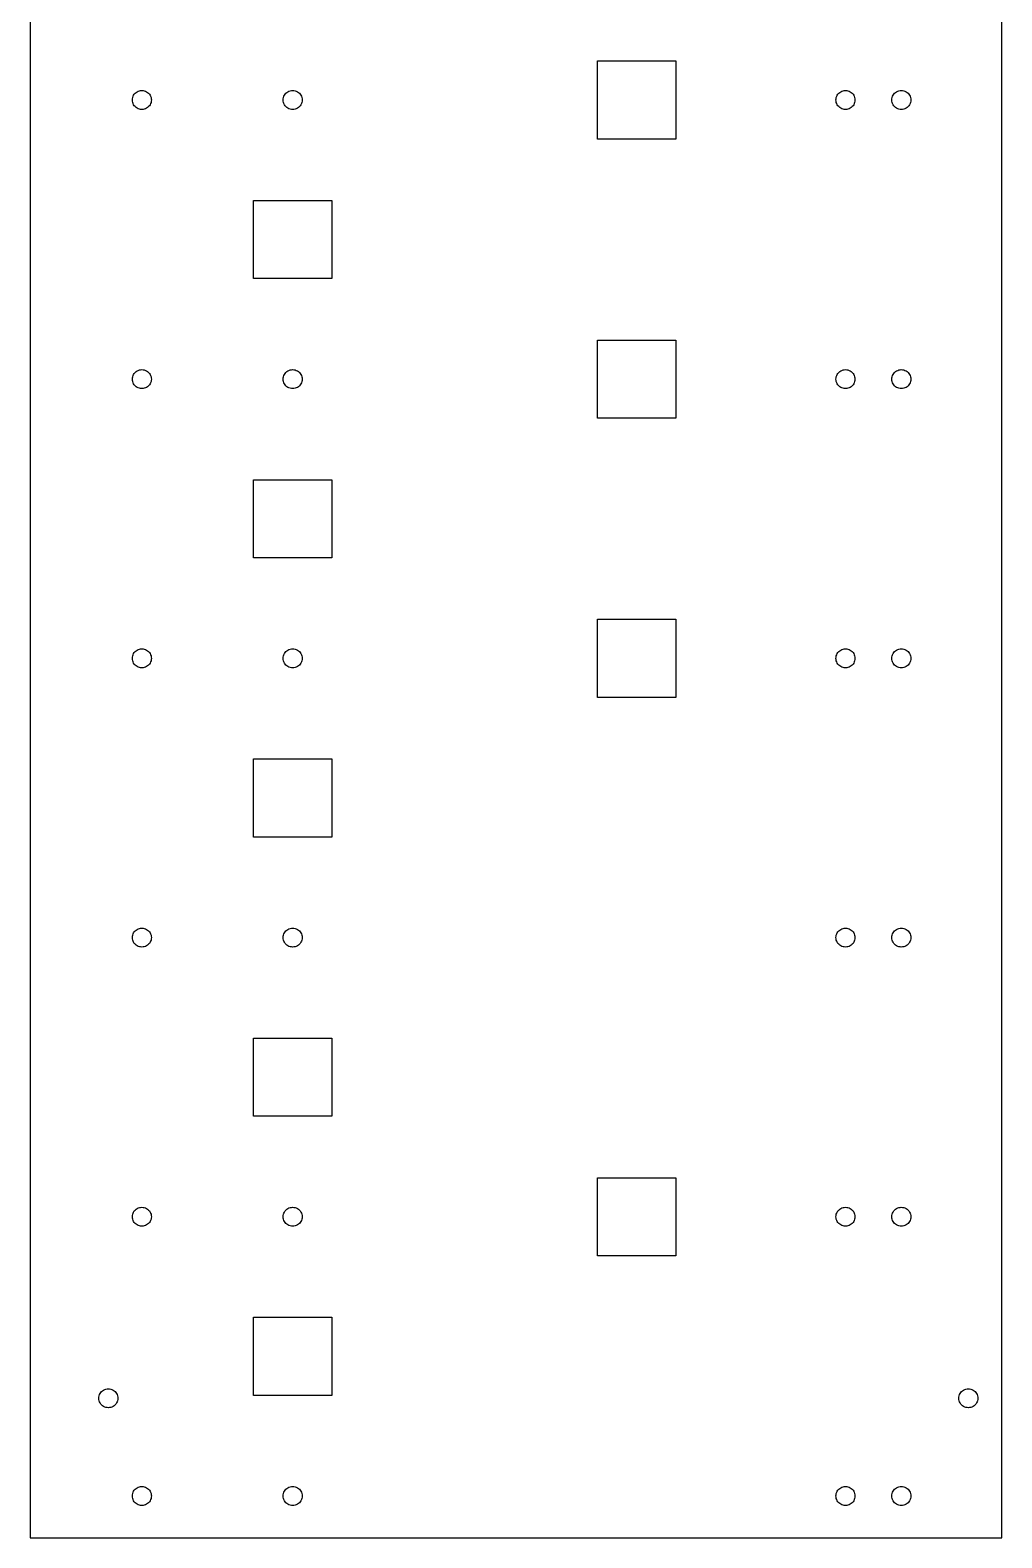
# Model space of a CAD drawing. Header units: metres. Extents: x 0 to 174, y 0 to 565.
# Drawn here: x 0 to 174, y 0 to 270 of the extents above; entities that cross this region are included whole.
import ezdxf

# ---------------------------------------------------------------- set-up
doc = ezdxf.new("R2010")
doc.units = ezdxf.units.M

msp = doc.modelspace()

# ---------------------------------------------------------------- linework, layer by layer
for p, q in [((174, 0), (174, 565)), ((0, 557), (0, 0)), ((101.6, 250.5), (101.6, 264.5)), ((101.6, 264.5), (115.6, 264.5)), ((115.6, 264.5), (115.6, 250.5)), ((18.3, 257.5), (18.3145, 257.722)), ((18.3145, 257.278), (18.3, 257.5)), ((18.3145, 257.722), (18.3579, 257.94)), ((18.3579, 257.06), (18.3145, 257.278)), ((18.3579, 257.94), (18.4294, 258.151)), ((18.4294, 256.849), (18.3579, 257.06)), ((18.4294, 258.151), (18.5278, 258.35)), ((18.5278, 256.65), (18.4294, 256.849)), ((18.5278, 258.35), (18.6513, 258.535)), ((18.6513, 256.465), (18.5278, 256.65)), ((18.6513, 258.535), (18.7979, 258.702)), ((18.7979, 258.702), (18.9651, 258.849)), ((18.9651, 258.849), (19.15, 258.972)), ((19.15, 258.972), (19.3494, 259.071)), ((19.3494, 259.071), (19.56, 259.142)), ((19.56, 259.142), (19.7781, 259.185)), ((19.7781, 259.185), (20, 259.2)), ((20, 259.2), (20.2219, 259.185)), ((20.2219, 259.185), (20.44, 259.142)), ((20.44, 259.142), (20.6506, 259.071)), ((20.6506, 259.071), (20.85, 258.972)), ((20.85, 258.972), (21.0349, 258.849)), ((21.0349, 258.849), (21.2021, 258.702)), ((21.2021, 258.702), (21.3487, 258.535)), ((21.3487, 258.535), (21.4722, 258.35)), ((21.4722, 256.65), (21.3487, 256.465)), ((21.4722, 258.35), (21.5706, 258.151)), ((21.5706, 256.849), (21.4722, 256.65)), ((21.5706, 258.151), (21.6421, 257.94)), ((21.6421, 257.06), (21.5706, 256.849)), ((21.6421, 257.94), (21.6855, 257.722)), ((21.6855, 257.278), (21.6421, 257.06)), ((21.6855, 257.722), (21.7, 257.5)), ((21.7, 257.5), (21.6855, 257.278)), ((45.3, 257.5), (45.3145, 257.722)), ((45.3145, 257.278), (45.3, 257.5)), ((45.3145, 257.722), (45.3579, 257.94)), ((45.3579, 257.06), (45.3145, 257.278)), ((45.3579, 257.94), (45.4294, 258.151)), ((45.4294, 256.849), (45.3579, 257.06)), ((45.4294, 258.151), (45.5278, 258.35)), ((45.5278, 256.65), (45.4294, 256.849)), ((45.5278, 258.35), (45.6513, 258.535)), ((45.6513, 256.465), (45.5278, 256.65)), ((45.6513, 258.535), (45.7979, 258.702)), ((45.7979, 258.702), (45.9651, 258.849)), ((45.9651, 258.849), (46.15, 258.972)), ((46.15, 258.972), (46.3494, 259.071)), ((46.3494, 259.071), (46.56, 259.142)), ((46.56, 259.142), (46.7781, 259.185)), ((46.7781, 259.185), (47, 259.2)), ((47, 259.2), (47.2219, 259.185)), ((47.2219, 259.185), (47.44, 259.142)), ((47.44, 259.142), (47.6506, 259.071)), ((47.6506, 259.071), (47.85, 258.972)), ((47.85, 258.972), (48.0349, 258.849)), ((48.0349, 258.849), (48.2021, 258.702)), ((48.2021, 258.702), (48.3487, 258.535)), ((48.3487, 258.535), (48.4722, 258.35)), ((48.4722, 256.65), (48.3487, 256.465)), ((48.4722, 258.35), (48.5706, 258.151)), ((48.5706, 256.849), (48.4722, 256.65)), ((48.5706, 258.151), (48.6421, 257.94)), ((48.6421, 257.06), (48.5706, 256.849)), ((48.6421, 257.94), (48.6855, 257.722)), ((48.6855, 257.278), (48.6421, 257.06)), ((48.6855, 257.722), (48.7, 257.5)), ((48.7, 257.5), (48.6855, 257.278)), ((144.3, 257.5), (144.315, 257.722)), ((144.315, 257.278), (144.3, 257.5)), ((144.315, 257.722), (144.358, 257.94)), ((144.358, 257.06), (144.315, 257.278)), ((144.358, 257.94), (144.429, 258.151)), ((144.429, 256.849), (144.358, 257.06)), ((144.429, 258.151), (144.528, 258.35)), ((144.528, 256.65), (144.429, 256.849)), ((144.528, 258.35), (144.651, 258.535)), ((144.651, 256.465), (144.528, 256.65)), ((144.651, 258.535), (144.798, 258.702)), ((144.798, 258.702), (144.965, 258.849)), ((144.965, 258.849), (145.15, 258.972)), ((145.15, 258.972), (145.349, 259.071)), ((145.349, 259.071), (145.56, 259.142)), ((145.56, 259.142), (145.778, 259.185)), ((145.778, 259.185), (146, 259.2)), ((146, 259.2), (146.222, 259.185)), ((146.222, 259.185), (146.44, 259.142)), ((146.44, 259.142), (146.651, 259.071)), ((146.651, 259.071), (146.85, 258.972)), ((146.85, 258.972), (147.035, 258.849)), ((147.035, 258.849), (147.202, 258.702)), ((147.202, 258.702), (147.349, 258.535)), ((147.349, 258.535), (147.472, 258.35)), ((147.472, 256.65), (147.349, 256.465)), ((147.472, 258.35), (147.571, 258.151)), ((147.571, 256.849), (147.472, 256.65)), ((147.571, 258.151), (147.642, 257.94)), ((147.642, 257.06), (147.571, 256.849)), ((147.642, 257.94), (147.685, 257.722)), ((147.685, 257.278), (147.642, 257.06)), ((147.685, 257.722), (147.7, 257.5)), ((147.7, 257.5), (147.685, 257.278)), ((154.3, 257.5), (154.315, 257.722)), ((154.315, 257.278), (154.3, 257.5)), ((154.315, 257.722), (154.358, 257.94)), ((154.358, 257.06), (154.315, 257.278)), ((154.358, 257.94), (154.429, 258.151)), ((154.429, 256.849), (154.358, 257.06)), ((154.429, 258.151), (154.528, 258.35)), ((154.528, 256.65), (154.429, 256.849)), ((154.528, 258.35), (154.651, 258.535)), ((154.651, 256.465), (154.528, 256.65)), ((154.651, 258.535), (154.798, 258.702)), ((154.798, 258.702), (154.965, 258.849)), ((154.965, 258.849), (155.15, 258.972)), ((155.15, 258.972), (155.349, 259.071)), ((155.349, 259.071), (155.56, 259.142)), ((155.56, 259.142), (155.778, 259.185)), ((155.778, 259.185), (156, 259.2)), ((156, 259.2), (156.222, 259.185)), ((156.222, 259.185), (156.44, 259.142)), ((156.44, 259.142), (156.651, 259.071)), ((156.651, 259.071), (156.85, 258.972)), ((156.85, 258.972), (157.035, 258.849)), ((157.035, 258.849), (157.202, 258.702)), ((157.202, 258.702), (157.349, 258.535)), ((157.349, 258.535), (157.472, 258.35)), ((157.472, 256.65), (157.349, 256.465)), ((157.472, 258.35), (157.571, 258.151)), ((157.571, 256.849), (157.472, 256.65)), ((157.571, 258.151), (157.642, 257.94)), ((157.642, 257.06), (157.571, 256.849)), ((157.642, 257.94), (157.685, 257.722)), ((157.685, 257.278), (157.642, 257.06)), ((157.685, 257.722), (157.7, 257.5)), ((157.7, 257.5), (157.685, 257.278)), ((18.7979, 256.298), (18.6513, 256.465)), ((18.9651, 256.151), (18.7979, 256.298)), ((19.15, 256.028), (18.9651, 256.151)), ((19.3494, 255.929), (19.15, 256.028)), ((19.56, 255.858), (19.3494, 255.929)), ((19.7781, 255.815), (19.56, 255.858)), ((20, 255.8), (19.7781, 255.815)), ((20.2219, 255.815), (20, 255.8)), ((20.44, 255.858), (20.2219, 255.815)), ((20.6506, 255.929), (20.44, 255.858)), ((20.85, 256.028), (20.6506, 255.929)), ((21.0349, 256.151), (20.85, 256.028)), ((21.2021, 256.298), (21.0349, 256.151)), ((21.3487, 256.465), (21.2021, 256.298)), ((45.7979, 256.298), (45.6513, 256.465)), ((45.9651, 256.151), (45.7979, 256.298)), ((46.15, 256.028), (45.9651, 256.151)), ((46.3494, 255.929), (46.15, 256.028)), ((46.56, 255.858), (46.3494, 255.929)), ((46.7781, 255.815), (46.56, 255.858)), ((47, 255.8), (46.7781, 255.815)), ((47.2219, 255.815), (47, 255.8)), ((47.44, 255.858), (47.2219, 255.815)), ((47.6506, 255.929), (47.44, 255.858)), ((47.85, 256.028), (47.6506, 255.929)), ((48.0349, 256.151), (47.85, 256.028)), ((48.2021, 256.298), (48.0349, 256.151)), ((48.3487, 256.465), (48.2021, 256.298)), ((144.798, 256.298), (144.651, 256.465)), ((144.965, 256.151), (144.798, 256.298)), ((145.15, 256.028), (144.965, 256.151)), ((145.349, 255.929), (145.15, 256.028)), ((145.56, 255.858), (145.349, 255.929)), ((145.778, 255.815), (145.56, 255.858)), ((146, 255.8), (145.778, 255.815)), ((146.222, 255.815), (146, 255.8)), ((146.44, 255.858), (146.222, 255.815)), ((146.651, 255.929), (146.44, 255.858)), ((146.85, 256.028), (146.651, 255.929)), ((147.035, 256.151), (146.85, 256.028)), ((147.202, 256.298), (147.035, 256.151)), ((147.349, 256.465), (147.202, 256.298)), ((154.798, 256.298), (154.651, 256.465)), ((154.965, 256.151), (154.798, 256.298)), ((155.15, 256.028), (154.965, 256.151)), ((155.349, 255.929), (155.15, 256.028)), ((155.56, 255.858), (155.349, 255.929)), ((155.778, 255.815), (155.56, 255.858)), ((156, 255.8), (155.778, 255.815)), ((156.222, 255.815), (156, 255.8)), ((156.44, 255.858), (156.222, 255.815)), ((156.651, 255.929), (156.44, 255.858)), ((156.85, 256.028), (156.651, 255.929)), ((157.035, 256.151), (156.85, 256.028)), ((157.202, 256.298), (157.035, 256.151)), ((157.349, 256.465), (157.202, 256.298)), ((115.6, 250.5), (101.6, 250.5)), ((40, 225.5), (40, 239.5)), ((40, 239.5), (54, 239.5)), ((54, 239.5), (54, 225.5)), ((54, 225.5), (40, 225.5)), ((101.6, 200.5), (101.6, 214.5)), ((101.6, 214.5), (115.6, 214.5)), ((115.6, 214.5), (115.6, 200.5)), ((18.3145, 207.722), (18.3579, 207.94)), ((18.3579, 207.94), (18.4294, 208.151)), ((18.4294, 208.151), (18.5278, 208.35)), ((18.5278, 208.35), (18.6513, 208.535)), ((18.6513, 208.535), (18.7979, 208.702)), ((18.7979, 208.702), (18.9651, 208.849)), ((18.9651, 208.849), (19.15, 208.972)), ((19.15, 208.972), (19.3494, 209.071)), ((19.3494, 209.071), (19.56, 209.142)), ((19.56, 209.142), (19.7781, 209.185)), ((19.7781, 209.185), (20, 209.2)), ((20, 209.2), (20.2219, 209.185)), ((20.2219, 209.185), (20.44, 209.142)), ((20.44, 209.142), (20.6506, 209.071)), ((20.6506, 209.071), (20.85, 208.972)), ((20.85, 208.972), (21.0349, 208.849)), ((21.0349, 208.849), (21.2021, 208.702)), ((21.2021, 208.702), (21.3487, 208.535)), ((21.3487, 208.535), (21.4722, 208.35)), ((21.4722, 208.35), (21.5706, 208.151)), ((21.5706, 208.151), (21.6421, 207.94)), ((21.6421, 207.94), (21.6855, 207.722)), ((45.3145, 207.722), (45.3579, 207.94)), ((45.3579, 207.94), (45.4294, 208.151)), ((45.4294, 208.151), (45.5278, 208.35)), ((45.5278, 208.35), (45.6513, 208.535)), ((45.6513, 208.535), (45.7979, 208.702)), ((45.7979, 208.702), (45.9651, 208.849)), ((45.9651, 208.849), (46.15, 208.972)), ((46.15, 208.972), (46.3494, 209.071)), ((46.3494, 209.071), (46.56, 209.142)), ((46.56, 209.142), (46.7781, 209.185)), ((46.7781, 209.185), (47, 209.2)), ((47, 209.2), (47.2219, 209.185)), ((47.2219, 209.185), (47.44, 209.142)), ((47.44, 209.142), (47.6506, 209.071)), ((47.6506, 209.071), (47.85, 208.972)), ((47.85, 208.972), (48.0349, 208.849)), ((48.0349, 208.849), (48.2021, 208.702)), ((48.2021, 208.702), (48.3487, 208.535)), ((48.3487, 208.535), (48.4722, 208.35)), ((48.4722, 208.35), (48.5706, 208.151)), ((48.5706, 208.151), (48.6421, 207.94)), ((48.6421, 207.94), (48.6855, 207.722)), ((144.315, 207.722), (144.358, 207.94)), ((144.358, 207.94), (144.429, 208.151)), ((144.429, 208.151), (144.528, 208.35)), ((144.528, 208.35), (144.651, 208.535)), ((144.651, 208.535), (144.798, 208.702)), ((144.798, 208.702), (144.965, 208.849)), ((144.965, 208.849), (145.15, 208.972)), ((145.15, 208.972), (145.349, 209.071)), ((145.349, 209.071), (145.56, 209.142)), ((145.56, 209.142), (145.778, 209.185)), ((145.778, 209.185), (146, 209.2)), ((146, 209.2), (146.222, 209.185)), ((146.222, 209.185), (146.44, 209.142)), ((146.44, 209.142), (146.651, 209.071)), ((146.651, 209.071), (146.85, 208.972)), ((146.85, 208.972), (147.035, 208.849)), ((147.035, 208.849), (147.202, 208.702)), ((147.202, 208.702), (147.349, 208.535)), ((147.349, 208.535), (147.472, 208.35)), ((147.472, 208.35), (147.571, 208.151)), ((147.571, 208.151), (147.642, 207.94)), ((147.642, 207.94), (147.685, 207.722)), ((154.315, 207.722), (154.358, 207.94)), ((154.358, 207.94), (154.429, 208.151)), ((154.429, 208.151), (154.528, 208.35)), ((154.528, 208.35), (154.651, 208.535)), ((154.651, 208.535), (154.798, 208.702)), ((154.798, 208.702), (154.965, 208.849)), ((154.965, 208.849), (155.15, 208.972)), ((155.15, 208.972), (155.349, 209.071)), ((155.349, 209.071), (155.56, 209.142)), ((155.56, 209.142), (155.778, 209.185)), ((155.778, 209.185), (156, 209.2)), ((156, 209.2), (156.222, 209.185)), ((156.222, 209.185), (156.44, 209.142)), ((156.44, 209.142), (156.651, 209.071)), ((156.651, 209.071), (156.85, 208.972)), ((156.85, 208.972), (157.035, 208.849)), ((157.035, 208.849), (157.202, 208.702)), ((157.202, 208.702), (157.349, 208.535)), ((157.349, 208.535), (157.472, 208.35)), ((157.472, 208.35), (157.571, 208.151)), ((157.571, 208.151), (157.642, 207.94)), ((157.642, 207.94), (157.685, 207.722)), ((18.3, 207.5), (18.3145, 207.722)), ((18.3145, 207.278), (18.3, 207.5)), ((18.3579, 207.06), (18.3145, 207.278)), ((18.4294, 206.849), (18.3579, 207.06)), ((18.5278, 206.65), (18.4294, 206.849)), ((18.6513, 206.465), (18.5278, 206.65)), ((18.7979, 206.298), (18.6513, 206.465)), ((18.9651, 206.151), (18.7979, 206.298)), ((19.15, 206.028), (18.9651, 206.151)), ((19.3494, 205.929), (19.15, 206.028)), ((19.56, 205.858), (19.3494, 205.929)), ((19.7781, 205.815), (19.56, 205.858)), ((20, 205.8), (19.7781, 205.815)), ((20.2219, 205.815), (20, 205.8)), ((20.44, 205.858), (20.2219, 205.815)), ((20.6506, 205.929), (20.44, 205.858)), ((20.85, 206.028), (20.6506, 205.929)), ((21.0349, 206.151), (20.85, 206.028)), ((21.2021, 206.298), (21.0349, 206.151)), ((21.3487, 206.465), (21.2021, 206.298)), ((21.4722, 206.65), (21.3487, 206.465)), ((21.5706, 206.849), (21.4722, 206.65)), ((21.6421, 207.06), (21.5706, 206.849)), ((21.6855, 207.278), (21.6421, 207.06)), ((21.6855, 207.722), (21.7, 207.5)), ((21.7, 207.5), (21.6855, 207.278)), ((45.3, 207.5), (45.3145, 207.722)), ((45.3145, 207.278), (45.3, 207.5)), ((45.3579, 207.06), (45.3145, 207.278)), ((45.4294, 206.849), (45.3579, 207.06)), ((45.5278, 206.65), (45.4294, 206.849)), ((45.6513, 206.465), (45.5278, 206.65)), ((45.7979, 206.298), (45.6513, 206.465)), ((45.9651, 206.151), (45.7979, 206.298)), ((46.15, 206.028), (45.9651, 206.151)), ((46.3494, 205.929), (46.15, 206.028)), ((46.56, 205.858), (46.3494, 205.929)), ((46.7781, 205.815), (46.56, 205.858)), ((47, 205.8), (46.7781, 205.815)), ((47.2219, 205.815), (47, 205.8)), ((47.44, 205.858), (47.2219, 205.815)), ((47.6506, 205.929), (47.44, 205.858)), ((47.85, 206.028), (47.6506, 205.929)), ((48.0349, 206.151), (47.85, 206.028)), ((48.2021, 206.298), (48.0349, 206.151)), ((48.3487, 206.465), (48.2021, 206.298)), ((48.4722, 206.65), (48.3487, 206.465)), ((48.5706, 206.849), (48.4722, 206.65)), ((48.6421, 207.06), (48.5706, 206.849)), ((48.6855, 207.278), (48.6421, 207.06)), ((48.6855, 207.722), (48.7, 207.5)), ((48.7, 207.5), (48.6855, 207.278)), ((144.3, 207.5), (144.315, 207.722)), ((144.315, 207.278), (144.3, 207.5)), ((144.358, 207.06), (144.315, 207.278)), ((144.429, 206.849), (144.358, 207.06)), ((144.528, 206.65), (144.429, 206.849)), ((144.651, 206.465), (144.528, 206.65)), ((144.798, 206.298), (144.651, 206.465)), ((144.965, 206.151), (144.798, 206.298)), ((145.15, 206.028), (144.965, 206.151)), ((145.349, 205.929), (145.15, 206.028)), ((145.56, 205.858), (145.349, 205.929)), ((145.778, 205.815), (145.56, 205.858)), ((146, 205.8), (145.778, 205.815)), ((146.222, 205.815), (146, 205.8)), ((146.44, 205.858), (146.222, 205.815)), ((146.651, 205.929), (146.44, 205.858)), ((146.85, 206.028), (146.651, 205.929)), ((147.035, 206.151), (146.85, 206.028)), ((147.202, 206.298), (147.035, 206.151)), ((147.349, 206.465), (147.202, 206.298)), ((147.472, 206.65), (147.349, 206.465)), ((147.571, 206.849), (147.472, 206.65)), ((147.642, 207.06), (147.571, 206.849)), ((147.685, 207.278), (147.642, 207.06)), ((147.685, 207.722), (147.7, 207.5)), ((147.7, 207.5), (147.685, 207.278)), ((154.3, 207.5), (154.315, 207.722)), ((154.315, 207.278), (154.3, 207.5)), ((154.358, 207.06), (154.315, 207.278)), ((154.429, 206.849), (154.358, 207.06)), ((154.528, 206.65), (154.429, 206.849)), ((154.651, 206.465), (154.528, 206.65)), ((154.798, 206.298), (154.651, 206.465)), ((154.965, 206.151), (154.798, 206.298)), ((155.15, 206.028), (154.965, 206.151)), ((155.349, 205.929), (155.15, 206.028)), ((155.56, 205.858), (155.349, 205.929)), ((155.778, 205.815), (155.56, 205.858)), ((156, 205.8), (155.778, 205.815)), ((156.222, 205.815), (156, 205.8)), ((156.44, 205.858), (156.222, 205.815)), ((156.651, 205.929), (156.44, 205.858)), ((156.85, 206.028), (156.651, 205.929)), ((157.035, 206.151), (156.85, 206.028)), ((157.202, 206.298), (157.035, 206.151)), ((157.349, 206.465), (157.202, 206.298)), ((157.472, 206.65), (157.349, 206.465)), ((157.571, 206.849), (157.472, 206.65)), ((157.642, 207.06), (157.571, 206.849)), ((157.685, 207.278), (157.642, 207.06)), ((157.685, 207.722), (157.7, 207.5)), ((157.7, 207.5), (157.685, 207.278)), ((115.6, 200.5), (101.6, 200.5)), ((40, 175.5), (40, 189.5)), ((40, 189.5), (54, 189.5)), ((54, 189.5), (54, 175.5)), ((54, 175.5), (40, 175.5)), ((101.6, 150.5), (101.6, 164.5)), ((101.6, 164.5), (115.6, 164.5)), ((115.6, 164.5), (115.6, 150.5)), ((18.3, 157.5), (18.3145, 157.722)), ((18.3145, 157.278), (18.3, 157.5)), ((18.3145, 157.722), (18.3579, 157.94)), ((18.3579, 157.06), (18.3145, 157.278)), ((18.3579, 157.94), (18.4294, 158.151)), ((18.4294, 156.849), (18.3579, 157.06)), ((18.4294, 158.151), (18.5278, 158.35)), ((18.5278, 156.65), (18.4294, 156.849)), ((18.5278, 158.35), (18.6513, 158.535)), ((18.6513, 156.465), (18.5278, 156.65)), ((18.6513, 158.535), (18.7979, 158.702)), ((18.7979, 158.702), (18.9651, 158.849)), ((18.9651, 158.849), (19.15, 158.972)), ((19.15, 158.972), (19.3494, 159.071)), ((19.3494, 159.071), (19.56, 159.142)), ((19.56, 159.142), (19.7781, 159.185)), ((19.7781, 159.185), (20, 159.2)), ((20, 159.2), (20.2219, 159.185)), ((20.2219, 159.185), (20.44, 159.142)), ((20.44, 159.142), (20.6506, 159.071)), ((20.6506, 159.071), (20.85, 158.972)), ((20.85, 158.972), (21.0349, 158.849)), ((21.0349, 158.849), (21.2021, 158.702)), ((21.2021, 158.702), (21.3487, 158.535)), ((21.3487, 158.535), (21.4722, 158.35)), ((21.4722, 156.65), (21.3487, 156.465)), ((21.4722, 158.35), (21.5706, 158.151)), ((21.5706, 156.849), (21.4722, 156.65)), ((21.5706, 158.151), (21.6421, 157.94)), ((21.6421, 157.06), (21.5706, 156.849)), ((21.6421, 157.94), (21.6855, 157.722)), ((21.6855, 157.278), (21.6421, 157.06)), ((21.6855, 157.722), (21.7, 157.5)), ((21.7, 157.5), (21.6855, 157.278)), ((45.3, 157.5), (45.3145, 157.722)), ((45.3145, 157.278), (45.3, 157.5)), ((45.3145, 157.722), (45.3579, 157.94)), ((45.3579, 157.06), (45.3145, 157.278)), ((45.3579, 157.94), (45.4294, 158.151)), ((45.4294, 156.849), (45.3579, 157.06)), ((45.4294, 158.151), (45.5278, 158.35)), ((45.5278, 156.65), (45.4294, 156.849)), ((45.5278, 158.35), (45.6513, 158.535)), ((45.6513, 156.465), (45.5278, 156.65)), ((45.6513, 158.535), (45.7979, 158.702)), ((45.7979, 158.702), (45.9651, 158.849)), ((45.9651, 158.849), (46.15, 158.972)), ((46.15, 158.972), (46.3494, 159.071)), ((46.3494, 159.071), (46.56, 159.142)), ((46.56, 159.142), (46.7781, 159.185)), ((46.7781, 159.185), (47, 159.2)), ((47, 159.2), (47.2219, 159.185)), ((47.2219, 159.185), (47.44, 159.142)), ((47.44, 159.142), (47.6506, 159.071)), ((47.6506, 159.071), (47.85, 158.972)), ((47.85, 158.972), (48.0349, 158.849)), ((48.0349, 158.849), (48.2021, 158.702)), ((48.2021, 158.702), (48.3487, 158.535)), ((48.3487, 158.535), (48.4722, 158.35)), ((48.4722, 156.65), (48.3487, 156.465)), ((48.4722, 158.35), (48.5706, 158.151)), ((48.5706, 156.849), (48.4722, 156.65)), ((48.5706, 158.151), (48.6421, 157.94)), ((48.6421, 157.06), (48.5706, 156.849)), ((48.6421, 157.94), (48.6855, 157.722)), ((48.6855, 157.278), (48.6421, 157.06)), ((48.6855, 157.722), (48.7, 157.5)), ((48.7, 157.5), (48.6855, 157.278)), ((144.3, 157.5), (144.315, 157.722)), ((144.315, 157.278), (144.3, 157.5)), ((144.315, 157.722), (144.358, 157.94)), ((144.358, 157.06), (144.315, 157.278)), ((144.358, 157.94), (144.429, 158.151)), ((144.429, 156.849), (144.358, 157.06)), ((144.429, 158.151), (144.528, 158.35)), ((144.528, 156.65), (144.429, 156.849)), ((144.528, 158.35), (144.651, 158.535)), ((144.651, 156.465), (144.528, 156.65)), ((144.651, 158.535), (144.798, 158.702)), ((144.798, 158.702), (144.965, 158.849)), ((144.965, 158.849), (145.15, 158.972)), ((145.15, 158.972), (145.349, 159.071)), ((145.349, 159.071), (145.56, 159.142)), ((145.56, 159.142), (145.778, 159.185)), ((145.778, 159.185), (146, 159.2)), ((146, 159.2), (146.222, 159.185)), ((146.222, 159.185), (146.44, 159.142)), ((146.44, 159.142), (146.651, 159.071)), ((146.651, 159.071), (146.85, 158.972)), ((146.85, 158.972), (147.035, 158.849)), ((147.035, 158.849), (147.202, 158.702)), ((147.202, 158.702), (147.349, 158.535)), ((147.349, 158.535), (147.472, 158.35)), ((147.472, 156.65), (147.349, 156.465)), ((147.472, 158.35), (147.571, 158.151)), ((147.571, 156.849), (147.472, 156.65)), ((147.571, 158.151), (147.642, 157.94)), ((147.642, 157.06), (147.571, 156.849)), ((147.642, 157.94), (147.685, 157.722)), ((147.685, 157.278), (147.642, 157.06)), ((147.685, 157.722), (147.7, 157.5)), ((147.7, 157.5), (147.685, 157.278)), ((154.3, 157.5), (154.315, 157.722)), ((154.315, 157.278), (154.3, 157.5)), ((154.315, 157.722), (154.358, 157.94)), ((154.358, 157.06), (154.315, 157.278)), ((154.358, 157.94), (154.429, 158.151)), ((154.429, 156.849), (154.358, 157.06)), ((154.429, 158.151), (154.528, 158.35)), ((154.528, 156.65), (154.429, 156.849)), ((154.528, 158.35), (154.651, 158.535)), ((154.651, 156.465), (154.528, 156.65)), ((154.651, 158.535), (154.798, 158.702)), ((154.798, 158.702), (154.965, 158.849)), ((154.965, 158.849), (155.15, 158.972)), ((155.15, 158.972), (155.349, 159.071)), ((155.349, 159.071), (155.56, 159.142)), ((155.56, 159.142), (155.778, 159.185)), ((155.778, 159.185), (156, 159.2)), ((156, 159.2), (156.222, 159.185)), ((156.222, 159.185), (156.44, 159.142)), ((156.44, 159.142), (156.651, 159.071)), ((156.651, 159.071), (156.85, 158.972)), ((156.85, 158.972), (157.035, 158.849)), ((157.035, 158.849), (157.202, 158.702)), ((157.202, 158.702), (157.349, 158.535)), ((157.349, 158.535), (157.472, 158.35)), ((157.472, 156.65), (157.349, 156.465)), ((157.472, 158.35), (157.571, 158.151)), ((157.571, 156.849), (157.472, 156.65)), ((157.571, 158.151), (157.642, 157.94)), ((157.642, 157.06), (157.571, 156.849)), ((157.642, 157.94), (157.685, 157.722)), ((157.685, 157.278), (157.642, 157.06)), ((157.685, 157.722), (157.7, 157.5)), ((157.7, 157.5), (157.685, 157.278)), ((18.7979, 156.298), (18.6513, 156.465)), ((18.9651, 156.151), (18.7979, 156.298)), ((19.15, 156.028), (18.9651, 156.151)), ((19.3494, 155.929), (19.15, 156.028)), ((19.56, 155.858), (19.3494, 155.929)), ((19.7781, 155.815), (19.56, 155.858)), ((20, 155.8), (19.7781, 155.815)), ((20.2219, 155.815), (20, 155.8)), ((20.44, 155.858), (20.2219, 155.815)), ((20.6506, 155.929), (20.44, 155.858)), ((20.85, 156.028), (20.6506, 155.929)), ((21.0349, 156.151), (20.85, 156.028)), ((21.2021, 156.298), (21.0349, 156.151)), ((21.3487, 156.465), (21.2021, 156.298)), ((45.7979, 156.298), (45.6513, 156.465)), ((45.9651, 156.151), (45.7979, 156.298)), ((46.15, 156.028), (45.9651, 156.151)), ((46.3494, 155.929), (46.15, 156.028)), ((46.56, 155.858), (46.3494, 155.929)), ((46.7781, 155.815), (46.56, 155.858)), ((47, 155.8), (46.7781, 155.815)), ((47.2219, 155.815), (47, 155.8)), ((47.44, 155.858), (47.2219, 155.815)), ((47.6506, 155.929), (47.44, 155.858)), ((47.85, 156.028), (47.6506, 155.929)), ((48.0349, 156.151), (47.85, 156.028)), ((48.2021, 156.298), (48.0349, 156.151)), ((48.3487, 156.465), (48.2021, 156.298)), ((144.798, 156.298), (144.651, 156.465)), ((144.965, 156.151), (144.798, 156.298)), ((145.15, 156.028), (144.965, 156.151)), ((145.349, 155.929), (145.15, 156.028)), ((145.56, 155.858), (145.349, 155.929)), ((145.778, 155.815), (145.56, 155.858)), ((146, 155.8), (145.778, 155.815)), ((146.222, 155.815), (146, 155.8)), ((146.44, 155.858), (146.222, 155.815)), ((146.651, 155.929), (146.44, 155.858)), ((146.85, 156.028), (146.651, 155.929)), ((147.035, 156.151), (146.85, 156.028)), ((147.202, 156.298), (147.035, 156.151)), ((147.349, 156.465), (147.202, 156.298)), ((154.798, 156.298), (154.651, 156.465)), ((154.965, 156.151), (154.798, 156.298)), ((155.15, 156.028), (154.965, 156.151)), ((155.349, 155.929), (155.15, 156.028)), ((155.56, 155.858), (155.349, 155.929)), ((155.778, 155.815), (155.56, 155.858)), ((156, 155.8), (155.778, 155.815)), ((156.222, 155.815), (156, 155.8)), ((156.44, 155.858), (156.222, 155.815)), ((156.651, 155.929), (156.44, 155.858)), ((156.85, 156.028), (156.651, 155.929)), ((157.035, 156.151), (156.85, 156.028)), ((157.202, 156.298), (157.035, 156.151)), ((157.349, 156.465), (157.202, 156.298)), ((115.6, 150.5), (101.6, 150.5)), ((40, 125.5), (40, 139.5)), ((40, 139.5), (54, 139.5)), ((54, 139.5), (54, 125.5)), ((54, 125.5), (40, 125.5)), ((18.3579, 107.94), (18.4294, 108.151)), ((18.4294, 108.151), (18.5278, 108.35)), ((18.5278, 108.35), (18.6513, 108.535)), ((18.6513, 108.535), (18.7979, 108.702)), ((18.7979, 108.702), (18.9651, 108.849)), ((18.9651, 108.849), (19.15, 108.972)), ((19.15, 108.972), (19.3494, 109.071)), ((19.3494, 109.071), (19.56, 109.142)), ((19.56, 109.142), (19.7781, 109.185)), ((19.7781, 109.185), (20, 109.2)), ((20, 109.2), (20.2219, 109.185)), ((20.2219, 109.185), (20.44, 109.142)), ((20.44, 109.142), (20.6506, 109.071)), ((20.6506, 109.071), (20.85, 108.972)), ((20.85, 108.972), (21.0349, 108.849)), ((21.0349, 108.849), (21.2021, 108.702)), ((21.2021, 108.702), (21.3487, 108.535)), ((21.3487, 108.535), (21.4722, 108.35)), ((21.4722, 108.35), (21.5706, 108.151)), ((21.5706, 108.151), (21.6421, 107.94)), ((45.3579, 107.94), (45.4294, 108.151)), ((45.4294, 108.151), (45.5278, 108.35)), ((45.5278, 108.35), (45.6513, 108.535)), ((45.6513, 108.535), (45.7979, 108.702)), ((45.7979, 108.702), (45.9651, 108.849)), ((45.9651, 108.849), (46.15, 108.972)), ((46.15, 108.972), (46.3494, 109.071)), ((46.3494, 109.071), (46.56, 109.142)), ((46.56, 109.142), (46.7781, 109.185)), ((46.7781, 109.185), (47, 109.2)), ((47, 109.2), (47.2219, 109.185)), ((47.2219, 109.185), (47.44, 109.142)), ((47.44, 109.142), (47.6506, 109.071)), ((47.6506, 109.071), (47.85, 108.972)), ((47.85, 108.972), (48.0349, 108.849)), ((48.0349, 108.849), (48.2021, 108.702)), ((48.2021, 108.702), (48.3487, 108.535)), ((48.3487, 108.535), (48.4722, 108.35)), ((48.4722, 108.35), (48.5706, 108.151)), ((48.5706, 108.151), (48.6421, 107.94)), ((144.358, 107.94), (144.429, 108.151)), ((144.429, 108.151), (144.528, 108.35)), ((144.528, 108.35), (144.651, 108.535)), ((144.651, 108.535), (144.798, 108.702)), ((144.798, 108.702), (144.965, 108.849)), ((144.965, 108.849), (145.15, 108.972)), ((145.15, 108.972), (145.349, 109.071)), ((145.349, 109.071), (145.56, 109.142)), ((145.56, 109.142), (145.778, 109.185)), ((145.778, 109.185), (146, 109.2)), ((146, 109.2), (146.222, 109.185)), ((146.222, 109.185), (146.44, 109.142)), ((146.44, 109.142), (146.651, 109.071)), ((146.651, 109.071), (146.85, 108.972)), ((146.85, 108.972), (147.035, 108.849)), ((147.035, 108.849), (147.202, 108.702)), ((147.202, 108.702), (147.349, 108.535)), ((147.349, 108.535), (147.472, 108.35)), ((147.472, 108.35), (147.571, 108.151)), ((147.571, 108.151), (147.642, 107.94)), ((154.358, 107.94), (154.429, 108.151)), ((154.429, 108.151), (154.528, 108.35)), ((154.528, 108.35), (154.651, 108.535)), ((154.651, 108.535), (154.798, 108.702)), ((154.798, 108.702), (154.965, 108.849)), ((154.965, 108.849), (155.15, 108.972)), ((155.15, 108.972), (155.349, 109.071)), ((155.349, 109.071), (155.56, 109.142)), ((155.56, 109.142), (155.778, 109.185)), ((155.778, 109.185), (156, 109.2)), ((156, 109.2), (156.222, 109.185)), ((156.222, 109.185), (156.44, 109.142)), ((156.44, 109.142), (156.651, 109.071)), ((156.651, 109.071), (156.85, 108.972)), ((156.85, 108.972), (157.035, 108.849)), ((157.035, 108.849), (157.202, 108.702)), ((157.202, 108.702), (157.349, 108.535)), ((157.349, 108.535), (157.472, 108.35)), ((157.472, 108.35), (157.571, 108.151)), ((157.571, 108.151), (157.642, 107.94)), ((18.3, 107.5), (18.3145, 107.722)), ((18.3145, 107.278), (18.3, 107.5)), ((18.3145, 107.722), (18.3579, 107.94)), ((18.3579, 107.06), (18.3145, 107.278)), ((18.4294, 106.849), (18.3579, 107.06)), ((18.5278, 106.65), (18.4294, 106.849)), ((18.6513, 106.465), (18.5278, 106.65)), ((18.7979, 106.298), (18.6513, 106.465)), ((18.9651, 106.151), (18.7979, 106.298)), ((19.15, 106.028), (18.9651, 106.151)), ((19.3494, 105.929), (19.15, 106.028)), ((19.56, 105.858), (19.3494, 105.929)), ((19.7781, 105.815), (19.56, 105.858)), ((20, 105.8), (19.7781, 105.815)), ((20.2219, 105.815), (20, 105.8)), ((20.44, 105.858), (20.2219, 105.815)), ((20.6506, 105.929), (20.44, 105.858)), ((20.85, 106.028), (20.6506, 105.929)), ((21.0349, 106.151), (20.85, 106.028)), ((21.2021, 106.298), (21.0349, 106.151)), ((21.3487, 106.465), (21.2021, 106.298)), ((21.4722, 106.65), (21.3487, 106.465)), ((21.5706, 106.849), (21.4722, 106.65)), ((21.6421, 107.06), (21.5706, 106.849)), ((21.6421, 107.94), (21.6855, 107.722)), ((21.6855, 107.278), (21.6421, 107.06)), ((21.6855, 107.722), (21.7, 107.5)), ((21.7, 107.5), (21.6855, 107.278)), ((45.3, 107.5), (45.3145, 107.722)), ((45.3145, 107.278), (45.3, 107.5)), ((45.3145, 107.722), (45.3579, 107.94)), ((45.3579, 107.06), (45.3145, 107.278)), ((45.4294, 106.849), (45.3579, 107.06)), ((45.5278, 106.65), (45.4294, 106.849)), ((45.6513, 106.465), (45.5278, 106.65)), ((45.7979, 106.298), (45.6513, 106.465)), ((45.9651, 106.151), (45.7979, 106.298)), ((46.15, 106.028), (45.9651, 106.151)), ((46.3494, 105.929), (46.15, 106.028)), ((46.56, 105.858), (46.3494, 105.929)), ((46.7781, 105.815), (46.56, 105.858)), ((47, 105.8), (46.7781, 105.815)), ((47.2219, 105.815), (47, 105.8)), ((47.44, 105.858), (47.2219, 105.815)), ((47.6506, 105.929), (47.44, 105.858)), ((47.85, 106.028), (47.6506, 105.929)), ((48.0349, 106.151), (47.85, 106.028)), ((48.2021, 106.298), (48.0349, 106.151)), ((48.3487, 106.465), (48.2021, 106.298)), ((48.4722, 106.65), (48.3487, 106.465)), ((48.5706, 106.849), (48.4722, 106.65)), ((48.6421, 107.06), (48.5706, 106.849)), ((48.6421, 107.94), (48.6855, 107.722)), ((48.6855, 107.278), (48.6421, 107.06)), ((48.6855, 107.722), (48.7, 107.5)), ((48.7, 107.5), (48.6855, 107.278)), ((144.3, 107.5), (144.315, 107.722)), ((144.315, 107.278), (144.3, 107.5)), ((144.315, 107.722), (144.358, 107.94)), ((144.358, 107.06), (144.315, 107.278)), ((144.429, 106.849), (144.358, 107.06)), ((144.528, 106.65), (144.429, 106.849)), ((144.651, 106.465), (144.528, 106.65)), ((144.798, 106.298), (144.651, 106.465)), ((144.965, 106.151), (144.798, 106.298)), ((145.15, 106.028), (144.965, 106.151)), ((145.349, 105.929), (145.15, 106.028)), ((145.56, 105.858), (145.349, 105.929)), ((145.778, 105.815), (145.56, 105.858)), ((146, 105.8), (145.778, 105.815)), ((146.222, 105.815), (146, 105.8)), ((146.44, 105.858), (146.222, 105.815)), ((146.651, 105.929), (146.44, 105.858)), ((146.85, 106.028), (146.651, 105.929)), ((147.035, 106.151), (146.85, 106.028)), ((147.202, 106.298), (147.035, 106.151)), ((147.349, 106.465), (147.202, 106.298)), ((147.472, 106.65), (147.349, 106.465)), ((147.571, 106.849), (147.472, 106.65)), ((147.642, 107.06), (147.571, 106.849)), ((147.642, 107.94), (147.685, 107.722)), ((147.685, 107.278), (147.642, 107.06)), ((147.685, 107.722), (147.7, 107.5)), ((147.7, 107.5), (147.685, 107.278)), ((154.3, 107.5), (154.315, 107.722)), ((154.315, 107.278), (154.3, 107.5)), ((154.315, 107.722), (154.358, 107.94)), ((154.358, 107.06), (154.315, 107.278)), ((154.429, 106.849), (154.358, 107.06)), ((154.528, 106.65), (154.429, 106.849)), ((154.651, 106.465), (154.528, 106.65)), ((154.798, 106.298), (154.651, 106.465)), ((154.965, 106.151), (154.798, 106.298)), ((155.15, 106.028), (154.965, 106.151)), ((155.349, 105.929), (155.15, 106.028)), ((155.56, 105.858), (155.349, 105.929)), ((155.778, 105.815), (155.56, 105.858)), ((156, 105.8), (155.778, 105.815)), ((156.222, 105.815), (156, 105.8)), ((156.44, 105.858), (156.222, 105.815)), ((156.651, 105.929), (156.44, 105.858)), ((156.85, 106.028), (156.651, 105.929)), ((157.035, 106.151), (156.85, 106.028)), ((157.202, 106.298), (157.035, 106.151)), ((157.349, 106.465), (157.202, 106.298)), ((157.472, 106.65), (157.349, 106.465)), ((157.571, 106.849), (157.472, 106.65)), ((157.642, 107.06), (157.571, 106.849)), ((157.642, 107.94), (157.685, 107.722)), ((157.685, 107.278), (157.642, 107.06)), ((157.685, 107.722), (157.7, 107.5)), ((157.7, 107.5), (157.685, 107.278)), ((40, 75.5), (40, 89.5)), ((40, 89.5), (54, 89.5)), ((54, 89.5), (54, 75.5)), ((54, 75.5), (40, 75.5)), ((101.6, 50.5), (101.6, 64.5)), ((101.6, 64.5), (115.6, 64.5)), ((115.6, 64.5), (115.6, 50.5)), ((18.3, 57.5), (18.3145, 57.7219)), ((18.3145, 57.2781), (18.3, 57.5)), ((18.3145, 57.7219), (18.3579, 57.94)), ((18.3579, 57.06), (18.3145, 57.2781)), ((18.3579, 57.94), (18.4294, 58.1506)), ((18.4294, 56.8494), (18.3579, 57.06)), ((18.4294, 58.1506), (18.5278, 58.35)), ((18.5278, 56.65), (18.4294, 56.8494)), ((18.5278, 58.35), (18.6513, 58.5349)), ((18.6513, 58.5349), (18.7979, 58.7021)), ((18.7979, 58.7021), (18.9651, 58.8487)), ((18.9651, 58.8487), (19.15, 58.9722)), ((19.15, 58.9722), (19.3494, 59.0706)), ((19.3494, 59.0706), (19.56, 59.1421)), ((19.56, 59.1421), (19.7781, 59.1855)), ((19.7781, 59.1855), (20, 59.2)), ((20, 59.2), (20.2219, 59.1855)), ((20.2219, 59.1855), (20.44, 59.1421)), ((20.44, 59.1421), (20.6506, 59.0706)), ((20.6506, 59.0706), (20.85, 58.9722)), ((20.85, 58.9722), (21.0349, 58.8487)), ((21.0349, 58.8487), (21.2021, 58.7021)), ((21.2021, 58.7021), (21.3487, 58.5349)), ((21.3487, 58.5349), (21.4722, 58.35)), ((21.4722, 58.35), (21.5706, 58.1506)), ((21.5706, 56.8494), (21.4722, 56.65)), ((21.5706, 58.1506), (21.6421, 57.94)), ((21.6421, 57.06), (21.5706, 56.8494)), ((21.6421, 57.94), (21.6855, 57.7219)), ((21.6855, 57.2781), (21.6421, 57.06)), ((21.6855, 57.7219), (21.7, 57.5)), ((21.7, 57.5), (21.6855, 57.2781)), ((45.3, 57.5), (45.3145, 57.7219)), ((45.3145, 57.2781), (45.3, 57.5)), ((45.3145, 57.7219), (45.3579, 57.94)), ((45.3579, 57.06), (45.3145, 57.2781)), ((45.3579, 57.94), (45.4294, 58.1506)), ((45.4294, 56.8494), (45.3579, 57.06)), ((45.4294, 58.1506), (45.5278, 58.35)), ((45.5278, 56.65), (45.4294, 56.8494)), ((45.5278, 58.35), (45.6513, 58.5349)), ((45.6513, 58.5349), (45.7979, 58.7021)), ((45.7979, 58.7021), (45.9651, 58.8487)), ((45.9651, 58.8487), (46.15, 58.9722)), ((46.15, 58.9722), (46.3494, 59.0706)), ((46.3494, 59.0706), (46.56, 59.1421)), ((46.56, 59.1421), (46.7781, 59.1855)), ((46.7781, 59.1855), (47, 59.2)), ((47, 59.2), (47.2219, 59.1855)), ((47.2219, 59.1855), (47.44, 59.1421)), ((47.44, 59.1421), (47.6506, 59.0706)), ((47.6506, 59.0706), (47.85, 58.9722)), ((47.85, 58.9722), (48.0349, 58.8487)), ((48.0349, 58.8487), (48.2021, 58.7021)), ((48.2021, 58.7021), (48.3487, 58.5349)), ((48.3487, 58.5349), (48.4722, 58.35)), ((48.4722, 58.35), (48.5706, 58.1506)), ((48.5706, 56.8494), (48.4722, 56.65)), ((48.5706, 58.1506), (48.6421, 57.94)), ((48.6421, 57.06), (48.5706, 56.8494)), ((48.6421, 57.94), (48.6855, 57.7219)), ((48.6855, 57.2781), (48.6421, 57.06)), ((48.6855, 57.7219), (48.7, 57.5)), ((48.7, 57.5), (48.6855, 57.2781)), ((144.3, 57.5), (144.315, 57.7219)), ((144.315, 57.2781), (144.3, 57.5)), ((144.315, 57.7219), (144.358, 57.94)), ((144.358, 57.06), (144.315, 57.2781)), ((144.358, 57.94), (144.429, 58.1506)), ((144.429, 56.8494), (144.358, 57.06)), ((144.429, 58.1506), (144.528, 58.35)), ((144.528, 56.65), (144.429, 56.8494)), ((144.528, 58.35), (144.651, 58.5349)), ((144.651, 58.5349), (144.798, 58.7021)), ((144.798, 58.7021), (144.965, 58.8487)), ((144.965, 58.8487), (145.15, 58.9722)), ((145.15, 58.9722), (145.349, 59.0706)), ((145.349, 59.0706), (145.56, 59.1421)), ((145.56, 59.1421), (145.778, 59.1855)), ((145.778, 59.1855), (146, 59.2)), ((146, 59.2), (146.222, 59.1855)), ((146.222, 59.1855), (146.44, 59.1421)), ((146.44, 59.1421), (146.651, 59.0706)), ((146.651, 59.0706), (146.85, 58.9722)), ((146.85, 58.9722), (147.035, 58.8487)), ((147.035, 58.8487), (147.202, 58.7021)), ((147.202, 58.7021), (147.349, 58.5349)), ((147.349, 58.5349), (147.472, 58.35)), ((147.472, 58.35), (147.571, 58.1506)), ((147.571, 56.8494), (147.472, 56.65)), ((147.571, 58.1506), (147.642, 57.94)), ((147.642, 57.06), (147.571, 56.8494)), ((147.642, 57.94), (147.685, 57.7219)), ((147.685, 57.2781), (147.642, 57.06)), ((147.685, 57.7219), (147.7, 57.5)), ((147.7, 57.5), (147.685, 57.2781)), ((154.3, 57.5), (154.315, 57.7219)), ((154.315, 57.2781), (154.3, 57.5)), ((154.315, 57.7219), (154.358, 57.94)), ((154.358, 57.06), (154.315, 57.2781)), ((154.358, 57.94), (154.429, 58.1506)), ((154.429, 56.8494), (154.358, 57.06)), ((154.429, 58.1506), (154.528, 58.35)), ((154.528, 56.65), (154.429, 56.8494)), ((154.528, 58.35), (154.651, 58.5349)), ((154.651, 58.5349), (154.798, 58.7021)), ((154.798, 58.7021), (154.965, 58.8487)), ((154.965, 58.8487), (155.15, 58.9722)), ((155.15, 58.9722), (155.349, 59.0706)), ((155.349, 59.0706), (155.56, 59.1421)), ((155.56, 59.1421), (155.778, 59.1855)), ((155.778, 59.1855), (156, 59.2)), ((156, 59.2), (156.222, 59.1855)), ((156.222, 59.1855), (156.44, 59.1421)), ((156.44, 59.1421), (156.651, 59.0706)), ((156.651, 59.0706), (156.85, 58.9722)), ((156.85, 58.9722), (157.035, 58.8487)), ((157.035, 58.8487), (157.202, 58.7021)), ((157.202, 58.7021), (157.349, 58.5349)), ((157.349, 58.5349), (157.472, 58.35)), ((157.472, 58.35), (157.571, 58.1506)), ((157.571, 56.8494), (157.472, 56.65)), ((157.571, 58.1506), (157.642, 57.94)), ((157.642, 57.06), (157.571, 56.8494)), ((157.642, 57.94), (157.685, 57.7219)), ((157.685, 57.2781), (157.642, 57.06)), ((157.685, 57.7219), (157.7, 57.5)), ((157.7, 57.5), (157.685, 57.2781)), ((18.6513, 56.4651), (18.5278, 56.65)), ((18.7979, 56.2979), (18.6513, 56.4651)), ((18.9651, 56.1513), (18.7979, 56.2979)), ((19.15, 56.0278), (18.9651, 56.1513)), ((19.3494, 55.9294), (19.15, 56.0278)), ((19.56, 55.8579), (19.3494, 55.9294)), ((19.7781, 55.8145), (19.56, 55.8579)), ((20, 55.8), (19.7781, 55.8145)), ((20.2219, 55.8145), (20, 55.8)), ((20.44, 55.8579), (20.2219, 55.8145)), ((20.6506, 55.9294), (20.44, 55.8579)), ((20.85, 56.0278), (20.6506, 55.9294)), ((21.0349, 56.1513), (20.85, 56.0278)), ((21.2021, 56.2979), (21.0349, 56.1513)), ((21.3487, 56.4651), (21.2021, 56.2979)), ((21.4722, 56.65), (21.3487, 56.4651)), ((45.6513, 56.4651), (45.5278, 56.65)), ((45.7979, 56.2979), (45.6513, 56.4651)), ((45.9651, 56.1513), (45.7979, 56.2979)), ((46.15, 56.0278), (45.9651, 56.1513)), ((46.3494, 55.9294), (46.15, 56.0278)), ((46.56, 55.8579), (46.3494, 55.9294)), ((46.7781, 55.8145), (46.56, 55.8579)), ((47, 55.8), (46.7781, 55.8145)), ((47.2219, 55.8145), (47, 55.8)), ((47.44, 55.8579), (47.2219, 55.8145)), ((47.6506, 55.9294), (47.44, 55.8579)), ((47.85, 56.0278), (47.6506, 55.9294)), ((48.0349, 56.1513), (47.85, 56.0278)), ((48.2021, 56.2979), (48.0349, 56.1513)), ((48.3487, 56.4651), (48.2021, 56.2979)), ((48.4722, 56.65), (48.3487, 56.4651)), ((144.651, 56.4651), (144.528, 56.65)), ((144.798, 56.2979), (144.651, 56.4651)), ((144.965, 56.1513), (144.798, 56.2979)), ((145.15, 56.0278), (144.965, 56.1513)), ((145.349, 55.9294), (145.15, 56.0278)), ((145.56, 55.8579), (145.349, 55.9294)), ((145.778, 55.8145), (145.56, 55.8579)), ((146, 55.8), (145.778, 55.8145)), ((146.222, 55.8145), (146, 55.8)), ((146.44, 55.8579), (146.222, 55.8145)), ((146.651, 55.9294), (146.44, 55.8579)), ((146.85, 56.0278), (146.651, 55.9294)), ((147.035, 56.1513), (146.85, 56.0278)), ((147.202, 56.2979), (147.035, 56.1513)), ((147.349, 56.4651), (147.202, 56.2979)), ((147.472, 56.65), (147.349, 56.4651)), ((154.651, 56.4651), (154.528, 56.65)), ((154.798, 56.2979), (154.651, 56.4651)), ((154.965, 56.1513), (154.798, 56.2979)), ((155.15, 56.0278), (154.965, 56.1513)), ((155.349, 55.9294), (155.15, 56.0278)), ((155.56, 55.8579), (155.349, 55.9294)), ((155.778, 55.8145), (155.56, 55.8579)), ((156, 55.8), (155.778, 55.8145)), ((156.222, 55.8145), (156, 55.8)), ((156.44, 55.8579), (156.222, 55.8145)), ((156.651, 55.9294), (156.44, 55.8579)), ((156.85, 56.0278), (156.651, 55.9294)), ((157.035, 56.1513), (156.85, 56.0278)), ((157.202, 56.2979), (157.035, 56.1513)), ((157.349, 56.4651), (157.202, 56.2979)), ((157.472, 56.65), (157.349, 56.4651)), ((115.6, 50.5), (101.6, 50.5)), ((40, 25.5), (40, 39.5)), ((40, 39.5), (54, 39.5)), ((54, 39.5), (54, 25.5)), ((12.3, 25), (12.3145, 25.2219)), ((12.3145, 24.7781), (12.3, 25)), ((12.3145, 25.2219), (12.3579, 25.44)), ((12.3579, 24.56), (12.3145, 24.7781)), ((12.3579, 25.44), (12.4294, 25.6506)), ((12.4294, 24.3494), (12.3579, 24.56)), ((12.4294, 25.6506), (12.5278, 25.85)), ((12.5278, 24.15), (12.4294, 24.3494)), ((12.5278, 25.85), (12.6513, 26.0349)), ((12.6513, 26.0349), (12.7979, 26.2021)), ((12.7979, 26.2021), (12.9651, 26.3487)), ((12.9651, 26.3487), (13.15, 26.4722)), ((13.15, 26.4722), (13.3494, 26.5706)), ((13.3494, 26.5706), (13.56, 26.6421)), ((13.56, 26.6421), (13.7781, 26.6855)), ((13.7781, 26.6855), (14, 26.7)), ((14, 26.7), (14.2219, 26.6855)), ((14.2219, 26.6855), (14.44, 26.6421)), ((14.44, 26.6421), (14.6506, 26.5706)), ((14.6506, 26.5706), (14.85, 26.4722)), ((14.85, 26.4722), (15.0349, 26.3487)), ((15.0349, 26.3487), (15.2021, 26.2021)), ((15.2021, 26.2021), (15.3487, 26.0349)), ((15.3487, 26.0349), (15.4722, 25.85)), ((15.4722, 25.85), (15.5706, 25.6506)), ((15.5706, 24.3494), (15.4722, 24.15)), ((15.5706, 25.6506), (15.6421, 25.44)), ((15.6421, 24.56), (15.5706, 24.3494)), ((15.6421, 25.44), (15.6855, 25.2219)), ((15.6855, 24.7781), (15.6421, 24.56)), ((15.6855, 25.2219), (15.7, 25)), ((15.7, 25), (15.6855, 24.7781)), ((54, 25.5), (40, 25.5)), ((166.3, 25), (166.315, 25.2219)), ((166.315, 24.7781), (166.3, 25)), ((166.315, 25.2219), (166.358, 25.44)), ((166.358, 24.56), (166.315, 24.7781)), ((166.358, 25.44), (166.429, 25.6506)), ((166.429, 24.3494), (166.358, 24.56)), ((166.429, 25.6506), (166.528, 25.85)), ((166.528, 24.15), (166.429, 24.3494)), ((166.528, 25.85), (166.651, 26.0349)), ((166.651, 26.0349), (166.798, 26.2021)), ((166.798, 26.2021), (166.965, 26.3487)), ((166.965, 26.3487), (167.15, 26.4722)), ((167.15, 26.4722), (167.349, 26.5706)), ((167.349, 26.5706), (167.56, 26.6421)), ((167.56, 26.6421), (167.778, 26.6855)), ((167.778, 26.6855), (168, 26.7)), ((168, 26.7), (168.222, 26.6855)), ((168.222, 26.6855), (168.44, 26.6421)), ((168.44, 26.6421), (168.651, 26.5706)), ((168.651, 26.5706), (168.85, 26.4722)), ((168.85, 26.4722), (169.035, 26.3487)), ((169.035, 26.3487), (169.202, 26.2021)), ((169.202, 26.2021), (169.349, 26.0349)), ((169.349, 26.0349), (169.472, 25.85)), ((169.472, 25.85), (169.571, 25.6506)), ((169.571, 24.3494), (169.472, 24.15)), ((169.571, 25.6506), (169.642, 25.44)), ((169.642, 24.56), (169.571, 24.3494)), ((169.642, 25.44), (169.685, 25.2219)), ((169.685, 24.7781), (169.642, 24.56)), ((169.685, 25.2219), (169.7, 25)), ((169.7, 25), (169.685, 24.7781)), ((12.6513, 23.9651), (12.5278, 24.15)), ((12.7979, 23.7979), (12.6513, 23.9651)), ((12.9651, 23.6513), (12.7979, 23.7979)), ((13.15, 23.5278), (12.9651, 23.6513)), ((13.3494, 23.4294), (13.15, 23.5278)), ((13.56, 23.3579), (13.3494, 23.4294)), ((13.7781, 23.3145), (13.56, 23.3579)), ((14, 23.3), (13.7781, 23.3145)), ((14.2219, 23.3145), (14, 23.3)), ((14.44, 23.3579), (14.2219, 23.3145)), ((14.6506, 23.4294), (14.44, 23.3579)), ((14.85, 23.5278), (14.6506, 23.4294)), ((15.0349, 23.6513), (14.85, 23.5278)), ((15.2021, 23.7979), (15.0349, 23.6513)), ((15.3487, 23.9651), (15.2021, 23.7979)), ((15.4722, 24.15), (15.3487, 23.9651)), ((166.651, 23.9651), (166.528, 24.15)), ((166.798, 23.7979), (166.651, 23.9651)), ((166.965, 23.6513), (166.798, 23.7979)), ((167.15, 23.5278), (166.965, 23.6513)), ((167.349, 23.4294), (167.15, 23.5278)), ((167.56, 23.3579), (167.349, 23.4294)), ((167.778, 23.3145), (167.56, 23.3579)), ((168, 23.3), (167.778, 23.3145)), ((168.222, 23.3145), (168, 23.3)), ((168.44, 23.3579), (168.222, 23.3145)), ((168.651, 23.4294), (168.44, 23.3579)), ((168.85, 23.5278), (168.651, 23.4294)), ((169.035, 23.6513), (168.85, 23.5278)), ((169.202, 23.7979), (169.035, 23.6513)), ((169.349, 23.9651), (169.202, 23.7979)), ((169.472, 24.15), (169.349, 23.9651)), ((18.3579, 7.93999), (18.4294, 8.15056)), ((18.4294, 8.15056), (18.5278, 8.34999)), ((18.5278, 8.34999), (18.6513, 8.53488)), ((18.6513, 8.53488), (18.7979, 8.70207)), ((18.7979, 8.70207), (18.9651, 8.84869)), ((18.9651, 8.84869), (19.15, 8.97223)), ((19.15, 8.97223), (19.3494, 9.07059)), ((19.3494, 9.07059), (19.56, 9.14206)), ((19.56, 9.14206), (19.7781, 9.18546)), ((19.7781, 9.18546), (20, 9.2)), ((20, 9.2), (20.2219, 9.18546)), ((20.2219, 9.18546), (20.44, 9.14206)), ((20.44, 9.14206), (20.6506, 9.07059)), ((20.6506, 9.07059), (20.85, 8.97223)), ((20.85, 8.97223), (21.0349, 8.84869)), ((21.0349, 8.84869), (21.2021, 8.70207)), ((21.2021, 8.70207), (21.3487, 8.53488)), ((21.3487, 8.53488), (21.4722, 8.34999)), ((21.4722, 8.34999), (21.5706, 8.15056)), ((21.5706, 8.15056), (21.6421, 7.93999)), ((45.3579, 7.93999), (45.4294, 8.15056)), ((45.4294, 8.15056), (45.5278, 8.34999)), ((45.5278, 8.34999), (45.6513, 8.53488)), ((45.6513, 8.53488), (45.7979, 8.70207)), ((45.7979, 8.70207), (45.9651, 8.84869)), ((45.9651, 8.84869), (46.15, 8.97223)), ((46.15, 8.97223), (46.3494, 9.07059)), ((46.3494, 9.07059), (46.56, 9.14206)), ((46.56, 9.14206), (46.7781, 9.18546)), ((46.7781, 9.18546), (47, 9.2)), ((47, 9.2), (47.2219, 9.18546)), ((47.2219, 9.18546), (47.44, 9.14206)), ((47.44, 9.14206), (47.6506, 9.07059)), ((47.6506, 9.07059), (47.85, 8.97223)), ((47.85, 8.97223), (48.0349, 8.84869)), ((48.0349, 8.84869), (48.2021, 8.70207)), ((48.2021, 8.70207), (48.3487, 8.53488)), ((48.3487, 8.53488), (48.4722, 8.34999)), ((48.4722, 8.34999), (48.5706, 8.15056)), ((48.5706, 8.15056), (48.6421, 7.93999)), ((144.358, 7.93999), (144.429, 8.15056)), ((144.429, 8.15056), (144.528, 8.34999)), ((144.528, 8.34999), (144.651, 8.53488)), ((144.651, 8.53488), (144.798, 8.70207)), ((144.798, 8.70207), (144.965, 8.84869)), ((144.965, 8.84869), (145.15, 8.97223)), ((145.15, 8.97223), (145.349, 9.07059)), ((145.349, 9.07059), (145.56, 9.14206)), ((145.56, 9.14206), (145.778, 9.18546)), ((145.778, 9.18546), (146, 9.2)), ((146, 9.2), (146.222, 9.18546)), ((146.222, 9.18546), (146.44, 9.14206)), ((146.44, 9.14206), (146.651, 9.07059)), ((146.651, 9.07059), (146.85, 8.97223)), ((146.85, 8.97223), (147.035, 8.84869)), ((147.035, 8.84869), (147.202, 8.70207)), ((147.202, 8.70207), (147.349, 8.53488)), ((147.349, 8.53488), (147.472, 8.34999)), ((147.472, 8.34999), (147.571, 8.15056)), ((147.571, 8.15056), (147.642, 7.93999)), ((154.358, 7.93999), (154.429, 8.15056)), ((154.429, 8.15056), (154.528, 8.34999)), ((154.528, 8.34999), (154.651, 8.53488)), ((154.651, 8.53488), (154.798, 8.70207)), ((154.798, 8.70207), (154.965, 8.84869)), ((154.965, 8.84869), (155.15, 8.97223)), ((155.15, 8.97223), (155.349, 9.07059)), ((155.349, 9.07059), (155.56, 9.14206)), ((155.56, 9.14206), (155.778, 9.18546)), ((155.778, 9.18546), (156, 9.2)), ((156, 9.2), (156.222, 9.18546)), ((156.222, 9.18546), (156.44, 9.14206)), ((156.44, 9.14206), (156.651, 9.07059)), ((156.651, 9.07059), (156.85, 8.97223)), ((156.85, 8.97223), (157.035, 8.84869)), ((157.035, 8.84869), (157.202, 8.70207)), ((157.202, 8.70207), (157.349, 8.53488)), ((157.349, 8.53488), (157.472, 8.34999)), ((157.472, 8.34999), (157.571, 8.15056)), ((157.571, 8.15056), (157.642, 7.93999)), ((18.3, 7.5), (18.3145, 7.72189)), ((18.3145, 7.27809), (18.3, 7.5)), ((18.3145, 7.72189), (18.3579, 7.93999)), ((18.3579, 7.06), (18.3145, 7.27809)), ((18.4294, 6.84943), (18.3579, 7.06)), ((18.5278, 6.64999), (18.4294, 6.84943)), ((18.6513, 6.4651), (18.5278, 6.64999)), ((18.7979, 6.29791), (18.6513, 6.4651)), ((18.9651, 6.15129), (18.7979, 6.29791)), ((19.15, 6.02776), (18.9651, 6.15129)), ((19.3494, 5.9294), (19.15, 6.02776)), ((19.56, 5.85793), (19.3494, 5.9294)), ((19.7781, 5.81453), (19.56, 5.85793)), ((20, 5.79999), (19.7781, 5.81453)), ((20.2219, 5.81453), (20, 5.79999)), ((20.44, 5.85793), (20.2219, 5.81453)), ((20.6506, 5.9294), (20.44, 5.85793)), ((20.85, 6.02776), (20.6506, 5.9294)), ((21.0349, 6.15129), (20.85, 6.02776)), ((21.2021, 6.29791), (21.0349, 6.15129)), ((21.3487, 6.4651), (21.2021, 6.29791)), ((21.4722, 6.64999), (21.3487, 6.4651)), ((21.5706, 6.84943), (21.4722, 6.64999)), ((21.6421, 7.06), (21.5706, 6.84943)), ((21.6421, 7.93999), (21.6855, 7.72189)), ((21.6855, 7.27809), (21.6421, 7.06)), ((21.6855, 7.72189), (21.7, 7.5)), ((21.7, 7.5), (21.6855, 7.27809)), ((45.3, 7.5), (45.3145, 7.72189)), ((45.3145, 7.27809), (45.3, 7.5)), ((45.3145, 7.72189), (45.3579, 7.93999)), ((45.3579, 7.06), (45.3145, 7.27809)), ((45.4294, 6.84943), (45.3579, 7.06)), ((45.5278, 6.64999), (45.4294, 6.84943)), ((45.6513, 6.4651), (45.5278, 6.64999)), ((45.7979, 6.29791), (45.6513, 6.4651)), ((45.9651, 6.15129), (45.7979, 6.29791)), ((46.15, 6.02776), (45.9651, 6.15129)), ((46.3494, 5.9294), (46.15, 6.02776)), ((46.56, 5.85793), (46.3494, 5.9294)), ((46.7781, 5.81453), (46.56, 5.85793)), ((47, 5.79999), (46.7781, 5.81453)), ((47.2219, 5.81453), (47, 5.79999)), ((47.44, 5.85793), (47.2219, 5.81453)), ((47.6506, 5.9294), (47.44, 5.85793)), ((47.85, 6.02776), (47.6506, 5.9294)), ((48.0349, 6.15129), (47.85, 6.02776)), ((48.2021, 6.29791), (48.0349, 6.15129)), ((48.3487, 6.4651), (48.2021, 6.29791)), ((48.4722, 6.64999), (48.3487, 6.4651)), ((48.5706, 6.84943), (48.4722, 6.64999)), ((48.6421, 7.06), (48.5706, 6.84943)), ((48.6421, 7.93999), (48.6855, 7.72189)), ((48.6855, 7.27809), (48.6421, 7.06)), ((48.6855, 7.72189), (48.7, 7.5)), ((48.7, 7.5), (48.6855, 7.27809)), ((144.3, 7.5), (144.315, 7.72189)), ((144.315, 7.27809), (144.3, 7.5)), ((144.315, 7.72189), (144.358, 7.93999)), ((144.358, 7.06), (144.315, 7.27809)), ((144.429, 6.84943), (144.358, 7.06)), ((144.528, 6.64999), (144.429, 6.84943)), ((144.651, 6.4651), (144.528, 6.64999)), ((144.798, 6.29791), (144.651, 6.4651)), ((144.965, 6.15129), (144.798, 6.29791)), ((145.15, 6.02776), (144.965, 6.15129)), ((145.349, 5.9294), (145.15, 6.02776)), ((145.56, 5.85793), (145.349, 5.9294)), ((145.778, 5.81453), (145.56, 5.85793)), ((146, 5.79999), (145.778, 5.81453)), ((146.222, 5.81453), (146, 5.79999)), ((146.44, 5.85793), (146.222, 5.81453)), ((146.651, 5.9294), (146.44, 5.85793)), ((146.85, 6.02776), (146.651, 5.9294)), ((147.035, 6.15129), (146.85, 6.02776)), ((147.202, 6.29791), (147.035, 6.15129)), ((147.349, 6.4651), (147.202, 6.29791)), ((147.472, 6.64999), (147.349, 6.4651)), ((147.571, 6.84943), (147.472, 6.64999)), ((147.642, 7.06), (147.571, 6.84943)), ((147.642, 7.93999), (147.685, 7.72189)), ((147.685, 7.27809), (147.642, 7.06)), ((147.685, 7.72189), (147.7, 7.5)), ((147.7, 7.5), (147.685, 7.27809)), ((154.3, 7.5), (154.315, 7.72189)), ((154.315, 7.27809), (154.3, 7.5)), ((154.315, 7.72189), (154.358, 7.93999)), ((154.358, 7.06), (154.315, 7.27809)), ((154.429, 6.84943), (154.358, 7.06)), ((154.528, 6.64999), (154.429, 6.84943)), ((154.651, 6.4651), (154.528, 6.64999)), ((154.798, 6.29791), (154.651, 6.4651)), ((154.965, 6.15129), (154.798, 6.29791)), ((155.15, 6.02776), (154.965, 6.15129)), ((155.349, 5.9294), (155.15, 6.02776)), ((155.56, 5.85793), (155.349, 5.9294)), ((155.778, 5.81453), (155.56, 5.85793)), ((156, 5.79999), (155.778, 5.81453)), ((156.222, 5.81453), (156, 5.79999)), ((156.44, 5.85793), (156.222, 5.81453)), ((156.651, 5.9294), (156.44, 5.85793)), ((156.85, 6.02776), (156.651, 5.9294)), ((157.035, 6.15129), (156.85, 6.02776)), ((157.202, 6.29791), (157.035, 6.15129)), ((157.349, 6.4651), (157.202, 6.29791)), ((157.472, 6.64999), (157.349, 6.4651)), ((157.571, 6.84943), (157.472, 6.64999)), ((157.642, 7.06), (157.571, 6.84943)), ((157.642, 7.93999), (157.685, 7.72189)), ((157.685, 7.27809), (157.642, 7.06)), ((157.685, 7.72189), (157.7, 7.5)), ((157.7, 7.5), (157.685, 7.27809)), ((0, 0), (174, 0))]:
    msp.add_line(p, q)

doc.saveas('drawing.dxf')
